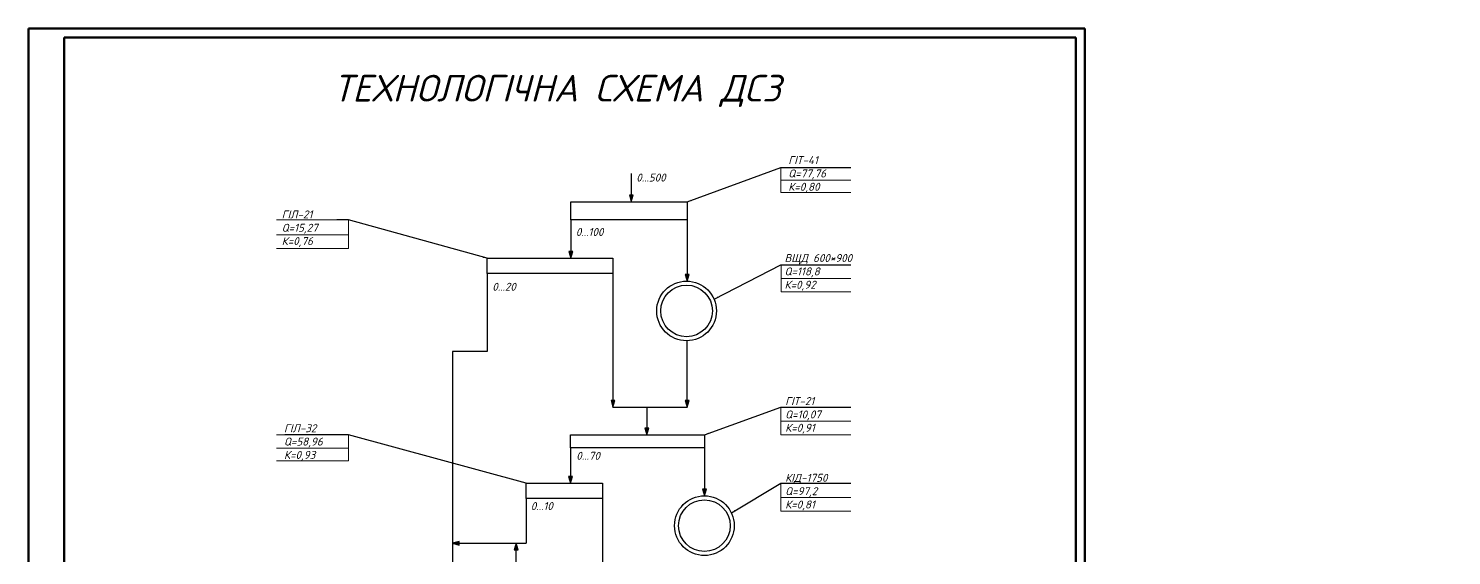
# Model space of a CAD drawing. Header units: millimetres. Extents: x 1555 to 5750, y -1109 to 1444.
# Drawn here: x 4949 to 5750, y 427 to 723 of the extents above; entities that cross this region are included whole.
import ezdxf

# ---------------------------------------------------------------- set-up
doc = ezdxf.new("R2010")
doc.units = ezdxf.units.MM
doc.dimstyles.new('ISO-25', dxfattribs={"dimtxt": 2.5, "dimasz": 2.5, "dimexe": 1.25, "dimexo": 0.625, "dimtad": 1, "dimtxsty": 'Standard', "dimcen": 2.5, "dimadec": 0, "dimazin": 0, "dimtfac": 1, "dimtmove": 0, "dimatfit": 3, "dimfxl": 0, "dimarcsym": 0})

msp = doc.modelspace()

# ---------------------------------------------------------------- hatches: boundary and pattern name
at = {"lineweight": 30}
for points in [[(5289.3682, 629.2304), (5287.2235, 629.2304), (5288.2193, 625.4804)], [(5255.3732, 597.5584), (5253.2285, 597.5584), (5254.2243, 593.8083)], [(5320.7856, 584.7593), (5318.641, 584.7593), (5319.6367, 581.0092)], [(5279.0761, 513.9203), (5276.9315, 513.9203), (5277.9272, 510.1702)], [(5320.7856, 513.9203), (5318.641, 513.9203), (5319.6367, 510.1702)], [(5298.1008, 498.3476), (5295.9562, 498.3476), (5296.9519, 494.5975)], [(5255.1565, 471.2362), (5253.0118, 471.2362), (5254.0076, 467.4861)], [(5330.5364, 464.0451), (5328.3918, 464.0451), (5329.3875, 460.2951)], [(5191.4861, 432.4616), (5191.4861, 434.6062), (5187.7361, 433.6105)], [(5222.4239, 429.8604), (5224.5685, 429.8604), (5223.5728, 433.6105)]]:
    msp.add_hatch(color=256, dxfattribs=at).paths.add_polyline_path(points)

# ---------------------------------------------------------------- linework, layer by layer
at = {"color": 0}
for p, q in [((4949.2681, 723.0007), (4949.2681, -117.9993)), ((5543.2681, 723.0007), (4949.2681, 723.0007)), ((5543.2681, -117.9993), (5543.2681, 723.0007))]:
    msp.add_line(p, q, dxfattribs=at)
at = {"color": 1, "lineweight": 50}
for p, q in [((4949.2681, 723.0007), (5543.2681, 723.0007)), ((4949.2681, -117.9993), (4949.2681, 723.0007)), ((5543.2681, 723.0007), (5543.2681, -117.9993))]:
    msp.add_line(p, q, dxfattribs=at)
at = {"lineweight": 80}
for p, q in [((4969.2681, -112.9993), (4969.2681, 718.0007)), ((4969.2681, 718.0007), (5538.2681, 718.0007)), ((5538.2681, 718.0007), (5538.2681, -112.9993))]:
    msp.add_line(p, q, dxfattribs=at)
at = {"lineweight": 30}
for p, q in [((5288.2193, 641.434), (5288.2193, 625.4804)), ((5289.3682, 629.2304), (5287.2235, 629.2304)), ((5287.2235, 629.2304), (5288.2193, 625.4804)), ((5288.2193, 625.4804), (5289.3682, 629.2304)), ((5254.2243, 615.3461), (5254.2243, 593.8083)), ((5319.6367, 615.3461), (5319.6367, 581.0092)), ((5255.3732, 597.5584), (5253.2285, 597.5584)), ((5253.2285, 597.5584), (5254.2243, 593.8083)), ((5254.2243, 593.8083), (5255.3732, 597.5584)), ((5207.246, 585.2806), (5207.246, 541.4476)), ((5277.9272, 585.2806), (5277.9272, 510.1702)), ((5320.7856, 584.7593), (5318.641, 584.7593)), ((5318.641, 584.7593), (5319.6367, 581.0092)), ((5319.6367, 581.0092), (5320.7856, 584.7593)), ((5319.6367, 510.1702), (5319.6367, 547.4457)), ((5187.7361, 541.4476), (5187.7361, 398.686)), ((5207.246, 541.4476), (5187.7361, 541.4476)), ((5279.0761, 513.9203), (5276.9315, 513.9203)), ((5276.9315, 513.9203), (5277.9272, 510.1702)), ((5277.9272, 510.1702), (5279.0761, 513.9203)), ((5320.7856, 513.9203), (5318.641, 513.9203)), ((5318.641, 513.9203), (5319.6367, 510.1702)), ((5319.6367, 510.1702), (5320.7856, 513.9203)), ((5277.9272, 510.1702), (5319.6367, 510.1702)), ((5296.9519, 510.1702), (5296.9519, 494.5975)), ((5298.1008, 498.3476), (5295.9562, 498.3476)), ((5295.9562, 498.3476), (5296.9519, 494.5975)), ((5296.9519, 494.5975), (5298.1008, 498.3476)), ((5254.0076, 487.3015), (5254.0076, 467.4861)), ((5329.3875, 487.3015), (5329.3875, 460.2951)), ((5255.1565, 471.2362), (5253.0118, 471.2362)), ((5253.0118, 471.2362), (5254.0076, 467.4861)), ((5254.0076, 467.4861), (5255.1565, 471.2362)), ((5229.0945, 458.7605), (5229.0945, 433.6105)), ((5272.0015, 458.7605), (5272.0015, 386.7523)), ((5330.5364, 464.0451), (5328.3918, 464.0451)), ((5328.3918, 464.0451), (5329.3875, 460.2951)), ((5329.3875, 460.2951), (5330.5364, 464.0451)), ((5191.4861, 434.6062), (5187.7361, 433.6105)), ((5187.7361, 433.6105), (5229.0945, 433.6105)), ((5187.7361, 433.6105), (5191.4861, 432.4616)), ((5191.4861, 432.4616), (5191.4861, 434.6062)), ((5223.5728, 433.6105), (5222.4239, 429.8604)), ((5224.5685, 429.8604), (5223.5728, 433.6105)), ((5223.5728, 200.4584), (5223.5728, 433.6105)), ((5222.4239, 429.8604), (5224.5685, 429.8604))]:
    msp.add_line(p, q, dxfattribs=at)
at = {"lineweight": 20}
for p, q in [((5372.3537, 644.848), (5372.3537, 637.8199)), ((5372.3537, 637.8199), (5411.6437, 637.8199)), ((5372.3537, 637.8199), (5372.3537, 630.7198)), ((5372.3537, 630.7198), (5411.6437, 630.7198)), ((5129.2045, 615.3461), (5088.7045, 615.3461)), ((5129.2045, 615.3461), (5129.2045, 607.0041)), ((5129.2045, 607.0041), (5088.7045, 607.0041)), ((5129.2045, 607.0041), (5129.2045, 599.3975)), ((5129.2045, 599.3975), (5088.7045, 599.3975)), ((5372.4815, 590.2124), (5372.4815, 574.9265)), ((5372.3537, 582.4802), (5392.1779, 582.4802)), ((5411.6437, 582.4802), (5372.4815, 582.4802)), ((5372.4815, 574.9265), (5411.6437, 574.9265)), ((5372.3537, 510.1702), (5372.3537, 502.2232)), ((5372.3537, 502.2232), (5411.6437, 502.2232)), ((5372.3537, 502.2232), (5372.3537, 494.6601)), ((5129.2045, 494.5975), (5088.7045, 494.5975)), ((5129.2045, 494.5975), (5129.2045, 487.0168)), ((5372.3537, 494.6601), (5411.6437, 494.6601)), ((5129.2045, 487.0168), (5088.7045, 487.0168)), ((5129.2045, 487.0168), (5129.2045, 479.9009)), ((5129.2045, 479.9009), (5088.7045, 479.9009)), ((5372.3537, 467.4861), (5372.3537, 459.3139)), ((5372.3537, 459.3139), (5411.6437, 459.3139)), ((5372.3537, 459.3139), (5372.3537, 451.7507)), ((5372.3537, 451.7507), (5411.6437, 451.7507))]:
    msp.add_line(p, q, dxfattribs=at)
at = {"lineweight": 30}
for points in [[(5254.2243, 625.4804), (5319.6367, 625.4804), (5319.6367, 615.3461), (5254.2243, 615.3461)], [(5207.246, 593.8083), (5277.9272, 593.8083), (5277.9272, 585.2806), (5207.246, 585.2806)], [(5254.0076, 494.5975), (5329.3875, 494.5975), (5329.3875, 487.3015), (5254.0076, 487.3015)], [(5229.0945, 467.4861), (5272.0015, 467.4861), (5272.0015, 458.7605), (5229.0945, 458.7605)]]:
    msp.add_lwpolyline(points, close=True, dxfattribs=at)
for centre, radius in [((5319.3599, 564.2274), 16.784), ((5319.3599, 564.2274), 14.5093), ((5329.3875, 443.511), 16.784), ((5329.3875, 443.511), 14.5093)]:
    msp.add_circle(centre, radius, dxfattribs=at)

# ---------------------------------------------------------------- texts
at = {"color": 0, "lineweight": 20, "insert": (5120.7021, 696.9312), "char_height": 15, "width": 316.578505, "attachment_point": 1}
msp.add_mtext('{\\fISOCPEUR|b0|i1|c204|p34;ТЕХНОЛОГІЧНА СХЕМА ДСЗ}', dxfattribs=at)
at = {"color": 7, "linetype": 'Continuous', "lineweight": 25, "insert": (5749.5427, 658.0433), "char_height": 5.4, "width": 6.287722, "attachment_point": 1}
msp.add_mtext('\\FArial;\\W1.0000000000;\\T1.0000000000;\\o\\l ', dxfattribs=at)
at = {"lineweight": 30, "char_height": 4.5, "attachment_point": 1}
for s, insert, width in [('{\\fISOCPEUR|b0|i1|c204|p34;ГIТ-41 \\PQ=77,76\\PК=0,80\\fISOCPEUR|b0|i1|c0|p34;}', (5376.5335, 651.2591), 32.15), ('{\\fISOCPEUR|b0|i1|c0|p34; 0...500}', (5288.2193, 641.434), 28.24782), ('{\\fISOCPEUR|b0|i1|c204|p34;ГIЛ-21\\PQ=15,27\\PК=0,76\\fISOCPEUR|b0|i1|c0|p34;}', (5091.6564, 620.7143), 38.492709), ('{\\fISOCPEUR|b0|i1|c0|p34; 0...100}', (5254.2243, 610.8461), 31.239752), ('{\\fISOCPEUR|b0|i1|c204|p34;ВЩД\\fISOCPEUR|b0|i1|c0|p34; 6\\fISOCPEUR|b0|i1|c204|p34;00*\\fISOCPEUR|b0|i1|c0|p34;900\\fISOCPEUR|b0|i1|c204|p34;\\PQ=\\fISOCPEUR|b0|i1|c0|p34;1\\fISOCPEUR|b0|i1|c204|p34;1\\fISOCPEUR|b0|i1|c0|p34;8\\fISOCPEUR|b0|i1|c204|p34;,8\\PК=0,92}', (5374.436, 596.1963), 60.398843), ('{\\fISOCPEUR|b0|i1|c0|p34; 0...20}', (5207.246, 580.0399), 33.471314), ('{\\fISOCPEUR|b0|i1|c204|p34;ГIТ-21\\PQ=10,07\\PК=0,91\\fISOCPEUR|b0|i1|c0|p34;}', (5374.7952, 515.7886), 35.366667), ('{\\fISOCPEUR|b0|i1|c204|p34;ГIЛ-\\fISOCPEUR|b0|i1|c0|p34;3\\fISOCPEUR|b0|i1|c204|p34;2\\PQ=58,96\\PК=0,93\\fISOCPEUR|b0|i1|c0|p34;}', (5092.9568, 500.523), 36.437592), ('{\\fISOCPEUR|b0|i1|c0|p34; 0...70}', (5254.4609, 485.0309), 28.765739), ('{\\fISOCPEUR|b0|i1|c204|p34;КIД\\fISOCPEUR|b0|i1|c0|p34;-1750\\fISOCPEUR|b0|i1|c204|p34;\\PQ=\\fISOCPEUR|b0|i1|c0|p34;97\\fISOCPEUR|b0|i1|c204|p34;,2\\PК=0,81\\fISOCPEUR|b0|i1|c0|p34;}', (5374.7952, 472.6509), 39.166667), ('{\\fISOCPEUR|b0|i1|c0|p34; 0...10}', (5228.8914, 456.7678), 27.487258)]:
    msp.add_mtext(s, dxfattribs=dict(at, insert=insert, width=width))

# ---------------------------------------------------------------- leaders
at = {"lineweight": 20}
for points in [[(5319.6367, 625.4804), (5372.3537, 644.848), (5411.6437, 644.848)], [(5207.246, 593.8083), (5129.2045, 615.3461), (5122.6112, 615.3461)], [(5334.9129, 570.8691), (5372.3537, 590.2124), (5411.6437, 590.2124)], [(5329.3875, 494.5975), (5372.3537, 510.1702), (5411.6437, 510.1702)], [(5229.0945, 467.4861), (5129.2045, 494.5975), (5093.4116, 494.5975)], [(5344.6141, 450.7814), (5372.3537, 467.4861), (5411.6437, 467.4861)]]:
    msp.add_leader(points, dimstyle='ISO-25', override={"dimgap": 0.625, "dimtad": 0}, dxfattribs=at)

doc.saveas('drawing.dxf')
